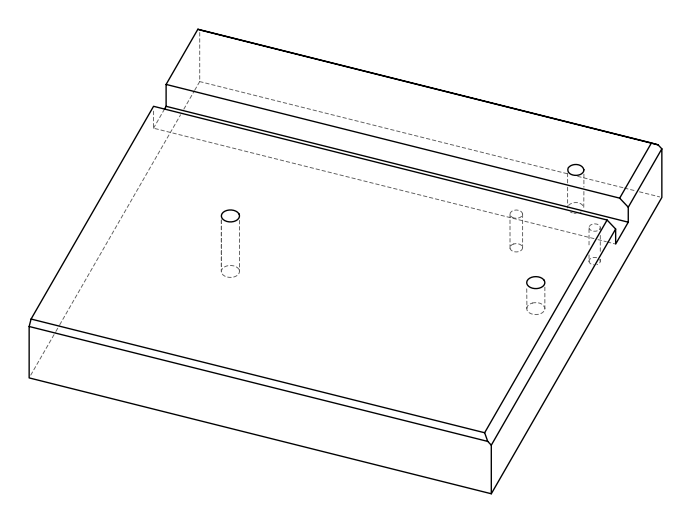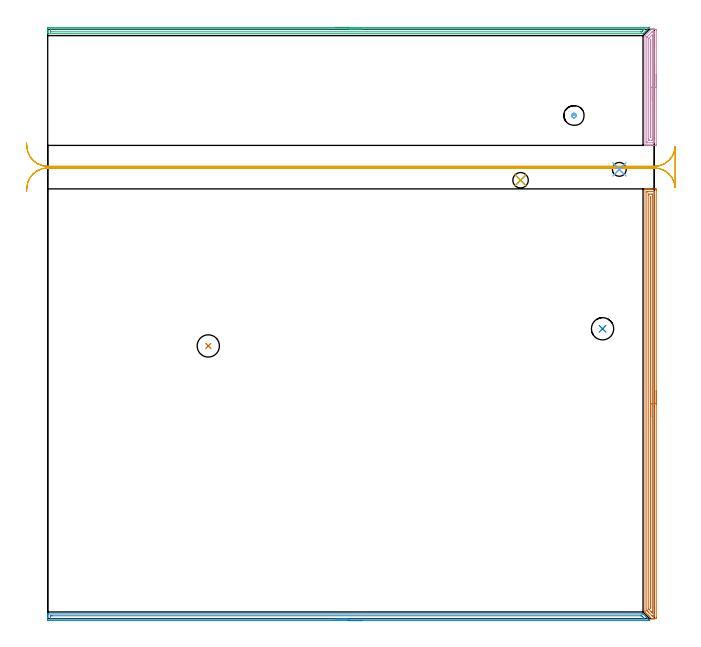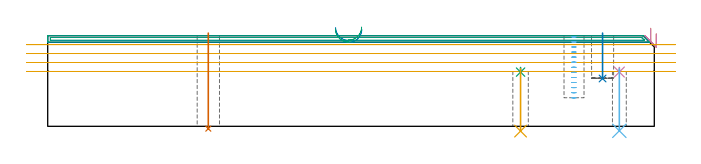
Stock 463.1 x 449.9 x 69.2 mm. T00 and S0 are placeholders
(PLAN: 12 operations, 6 tool changes, 38.8 min)
(1 AREA_MILL | FG_CHAMFER_SURFACE | UGT0205_001 | 10.6 min | 12324 mm3)
(2 AREA_MILL_1 | FG_CHAMFER_SURFACE_1 | UGT0205_001 | 7.5 min | 5934 mm3)
(3 AREA_MILL_2 | FG_CHAMFER_SURFACE_2 | UGT0205_001 | 7.49 min | 5322 mm3)
(4 AREA_MILL_3 | FG_CHAMFER_SURFACE_3 | UGT0205_001 | 2.94 min | 3402 mm3)
(5 MILL_RECTANGULAR_SLOT | SLOT_RECTANGULAR | UGT0201_004 | Follow Part, ap 8, ae 75% | 8.54 min | 419457 mm3)
(6 MILL_BLIND_HOLE_FROM_SOLID_MATERIAL | STEP1POCKET | NXT0201_011 | Spiral | 0.83 min | 8719 mm3)
(7 INDEXABLE_INSERT_DRILL_THROUGH_HOLE_FROM_SOLID | STEP1HOLE_2 | NXT0302_005 | 0.29 min | 15666 mm3)
(8 INDEXABLE_INSERT_DRILL_BLIND_HOLE_FROM_SOLID | STEP1POCKET_1 | NXT0302_005 | 0.14 min | 7345 mm3)
(9 SPOT_DRILL | STEP1HOLE | NXT0321_9005460120000 | 0.03 min | 17 mm3)
(10 SPOT_DRILL_1 | STEP1HOLE_1 | NXT0321_9005460120000 | 0.03 min | 22 mm3)
(11 DRILL_THROUGH_HOLE_INTO_CENTER | STEP1HOLE | NXT0301_089 | 0.2 min | 4589 mm3)
(12 DRILL_THROUGH_HOLE_INTO_CENTER_1 | STEP1HOLE_1 | NXT0301_077 | 0.2 min | 3633 mm3)
(TOOL UGT0205_001 | Chamfer Mill 20 x 3 x 45 deg. | D20 FL50 Z2)
(TOOL UGT0201_004 | End Mill 32 mm | D32 FL53 Z6)
(TOOL NXT0201_011 | ENDMILL 12mm [2P460-1200-NA 1630] | D12 FL38 Z6)
(TOOL NXT0302_005 | Index. Insert Drill 17mm [880-D1700L20-05] | D17 PA176 FL85 Z2)
(TOOL NXT0321_9005460120000 | NC Spot Drill, 142deg, 12mm, Carbide, Uncoated | D12 PA142 FL30 Z2)
(TOOL NXT0301_089 | Carbide Drill 11.8mm [860.1-1180-035A1-MM 2214] | D11.8 PA140 FL55 Z2)
(TOOL NXT0301_077 | Carbide Drill 10.6mm [860.1-1060-053A1-MM 2214] | D10.6 PA140 FL71 Z2)
(OP 1 AREA_MILL)
G17 G21 G94 G90
T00 M6
G54
G17 G0 G90 X464.6 Y174.05 S1061 M3
G43 Z79.2 H0
Z70.6
G94 G1 Y174.012 Z69.729 F250.
Y173.898 Z68.864
Y173.709 Z68.012
Y173.447 Z67.18
Y173.113 Z66.374
Y172.71 Z65.6
Y172.242 Z64.864
Y171.71 Z64.172
Y171.121 Z63.529
Y170.478 Z62.94
Y169.786 Z62.409
Y169.05 Z61.94
Y168.276 Z61.537
Y167.47 Z61.203
Y166.638 Z60.941
Y165.787 Z60.752
Y164.922 Z60.638
Y164.05 Z60.6
Y1.138
X464.599 Y0.614 Z60.601
X464.596 Y0.249 Z60.602
X464.591 Y0.01 Z60.603
X464.238 Y0. Z60.956
X463.691 Z61.505
X463.363 Z61.833
X462.816 Z62.38
X462.488 Z62.707
X461.83 Z63.37
X461.449 Z63.75
X461.093 Y0.008 Z64.106
X459.592 Y1.507 Z65.606
X459.425 Y1.673 Z65.77
X459.265 Y1.834 Z65.933
X459.145 Y1.954 Z66.053
X458.987 Y2.11 Z66.208
X458.836 Y2.263 Z66.362
X458.698 Y2.401 Z66.499
X458.55 Y2.548 Z66.646
X458.407 Y2.692 Z66.79
X458.252 Y2.847 Z66.946
X458.112 Y2.986 Z67.084
X456.362 Y4.737 Z68.835
X456.024 Y5.08 Z69.176
X456.007 Y5.099 Z69.193
X456. Y5.973 Z69.2
Y327.932
X456.002 Y328.09 Z69.188
X456.135 Y328.1 Z69.057
X456.272 Z68.927
X456.579 Z68.62
X457.237 Z67.957
X458.441 Z66.756
X458.987 Z66.207
X463.965 Z61.233
X464.238 Y328.096 Z60.96
X464.593 Y328.09 Z60.605
X464.596 Y327.851 Z60.602
X464.599 Y327.486 Z60.601
X464.6 Y327.116 Z60.6
Y164.05
X463.186 Z62.014
X463.185 Y2.582 Z62.015
X463.184 Y2.401 Z62.016
X463.18 Y2.045 Z62.02
X463.178 Y2.01 Z62.022
X463.115 Y2.006 Z62.085
X463.011 Y2.002 Z62.189
X462.88 Y2. Z62.32
X462.488 Z62.712
X462.004 Y2.001 Z63.196
X461.613 Y2.008 Z63.587
X461.559 Y2.01 Z63.641
X461.502 Y2.06 Z63.698
X461.385 Y2.171 Z63.815
X461.15 Y2.401 Z64.05
X458.47 Y5.08 Z66.73
X458.112 Y5.44 Z67.088
X457.588 Y5.973 Z67.612
X457.421 Y6.156 Z67.779
X457.419 Y6.329 Z67.781
X457.415 Y6.684 Z67.785
Y325.518
X457.416 Y325.699 Z67.784
X457.42 Y326.055 Z67.78
X457.421 Y326.09 Z67.779
X457.485 Y326.094 Z67.715
X457.589 Y326.098 Z67.611
X457.72 Y326.1 Z67.48
X462.971 Y326.099 Z62.229
X463.13 Y326.094 Z62.07
X463.159 Y326.09 Z62.041
X463.179 Y326.083 Z62.021
X463.18 Y326.048 Z62.02
X463.184 Y325.882 Z62.016
X463.185 Y325.699 Z62.015
X463.186 Y324.987 Z62.014
Y164.05
X461.771 Z63.429
Y4.918
X461.77 Y4.755 Z63.43
X461.765 Y4.431 Z63.435
X461.762 Y4.249 Z63.438
X461.712 Y4.295 Z63.488
X461.613 Y4.39 Z63.587
X460.919 Y5.08 Z64.281
X460.737 Y5.262 Z64.463
X459.133 Y6.866 Z66.067
X458.987 Y7.013 Z66.213
X458.898 Y7.108 Z66.302
X458.854 Y7.157 Z66.346
X458.835 Y7.184 Z66.365
X458.834 Y7.273 Z66.366
X458.83 Y7.597 Z66.37
X458.829 Y7.759 Z66.371
X458.828 Y7.921 Z66.372
X458.829 Y323.182 Z66.371
X458.831 Y323.913 Z66.369
X458.833 Y324.071 Z66.367
X458.835 Y324.089 Z66.365
X458.851 Y324.092 Z66.349
X458.896 Y324.097 Z66.304
X458.987 Y324.099 Z66.213
X460.737 Y324.1 Z64.463
X461.433 Y324.096 Z63.767
X461.613 Y324.09 Z63.587
X461.765 Y324.066 Z63.435
X461.768 Y323.913 Z63.432
X461.77 Y323.753 Z63.43
X461.771 Y323.02 Z63.429
Y322.858
Y164.05
X460.357 Z64.843
Y8.652
X460.355 Y8.264 Z64.845
X460.352 Y8.152 Z64.848
X460.349 Y8.112 Z64.851
X460.302 Y8.153 Z64.898
X460.274 Y8.181 Z64.926
X460.25 Y8.211 Z64.95
X460.247 Y8.26 Z64.953
X460.243 Y8.652 Z64.957
Y8.769
Y321.739
X460.244 Y321.797 Z64.956
X460.247 Y321.914 Z64.953
X460.255 Y322.09 Z64.945
X460.3 Y322.092 Z64.9
X460.345 Y322.09 Z64.855
X460.352 Y321.914 Z64.848
X460.356 Y321.797 Z64.844
X460.357 Y321.739 Z64.843
Y164.05
Y163.178 Z64.881
Y162.314 Z64.995
Y161.462 Z65.183
Y160.63 Z65.446
Y159.824 Z65.78
Y159.05 Z66.182
Y158.314 Z66.651
Y157.622 Z67.182
Y156.979 Z67.772
Y156.39 Z68.415
Y155.859 Z69.107
Y155.39 Z69.843
Y154.987 Z70.617
Y154.653 Z71.423
Y154.391 Z72.255
Y154.202 Z73.106
Y154.088 Z73.971
Y154.05 Z74.843
G0 Z79.2
M5
M2
(OP 2 AREA_MILL_1)
G17 G21 G94 G90
T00 M6
G54
G17 G0 G90 X239.8 Y-1.5 S1061 M3
G43 Z79.2 H0
Z74.1
G94 G1 X239.762 Z73.228 F250.
X239.648 Z72.363
X239.459 Z71.512
X239.197 Z70.68
X238.863 Z69.874
X238.46 Z69.1
X237.992 Z68.364
X237.46 Z67.672
X236.871 Z67.029
X236.228 Z66.44
X235.536 Z65.908
X234.8 Z65.44
X234.026 Z65.037
X233.22 Z64.703
X232.388 Z64.441
X231.536 Z64.252
X230.672 Z64.138
X229.8 Z64.1
X0.62
X0.254 Y-1.496 Z64.102
X0.01 Y-1.492 Z64.104
X0. Y-1.138 Z64.458
Y0.612 Z66.207
Y1.148 Z66.745
Y1.488 Z67.084
Y2.023 Z67.619
Y2.363 Z67.957
Y3.319 Z68.919
X0.003 Y3.462 Z69.054
X0.01 Y3.598 Z69.189
X0.173 Y3.6 Z69.2
X453.619
X454.5 Y3.593 Z69.193
X454.513 Y3.584 Z69.184
X454.863 Y3.238 Z68.835
X456.915 Y1.186 Z66.784
X457.052 Y1.05 Z66.646
X457.193 Y0.908 Z66.506
X457.344 Y0.757 Z66.355
X457.49 Y0.612 Z66.208
X457.64 Y0.461 Z66.059
X457.772 Y0.329 Z65.926
X457.928 Y0.175 Z65.77
X458.431 Y-0.331 Z65.269
X458.682 Y-0.581 Z65.017
X458.802 Y-0.7 Z64.896
X459.363 Y-1.263 Z64.337
X459.463 Y-1.362 Z64.236
X459.576 Y-1.479 Z64.119
X459.583 Y-1.495 Z64.103
X459.576 Y-1.499 Z64.099
X229.8 Y-1.5 Z64.1
Y-0.086 Z65.514
X2.407 Y-0.085 Z65.515
X2.225 Y-0.084 Z65.516
X2.055 Y-0.081 Z65.519
X2.019 Y-0.079 Z65.521
X2.01 Y-0.06 Z65.54
X2.007 Y-0.029 Z65.571
X2.001 Y0.135 Z65.735
Y1.885 Z67.485
X2.004 Y2.019 Z67.619
X2.01 Y2.125 Z67.725
X2.015 Y2.179 Z67.779
X2.051 Y2.18 Z67.78
X2.407 Y2.184 Z67.784
X2.588 Y2.185 Z67.785
X3.3 Y2.186 Z67.786
X452.907 Y2.185 Z67.785
X453.262 Y2.181 Z67.781
X453.436 Y2.179 Z67.779
X453.619 Y2.02 Z67.62
X454.16 Y1.488 Z67.088
X454.513 Y1.137 Z66.737
X455.037 Y0.612 Z66.212
X455.406 Y0.242 Z65.842
X455.665 Y-0.027 Z65.573
X455.712 Y-0.079 Z65.521
X455.621 Y-0.081 Z65.519
X455.406 Y-0.084 Z65.516
X455.225 Y-0.085 Z65.515
X454.513 Y-0.086 Z65.514
X229.8
X228.928 Z65.552
X228.064 Z65.666
X227.212 Z65.855
X226.38 Z66.117
X225.574 Z66.451
X224.8 Z66.854
X224.064 Z67.323
X223.372 Z67.854
X222.729 Z68.443
X222.14 Z69.086
X221.608 Z69.778
X221.14 Z70.514
X220.737 Z71.288
X220.403 Z72.094
X220.141 Z72.926
X219.952 Z73.778
X219.838 Z74.643
X219.8 Z75.514
G0 Z79.2
M5
M2
(OP 3 AREA_MILL_2)
G17 G21 G94 G90
T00 M6
G54
G17 G0 G90 X219.65 Y451.4 S1061 M3
G43 Z79.2 H0
Z74.4
G94 G1 X219.688 Z73.528 F250.
X219.802 Z72.663
X219.991 Z71.812
X220.253 Z70.98
X220.587 Z70.174
X220.99 Z69.4
X221.459 Z68.664
X221.99 Z67.972
X222.579 Z67.329
X223.222 Z66.74
X223.914 Z66.208
X224.65 Z65.74
X225.424 Z65.337
X226.23 Z65.003
X227.062 Z64.741
X227.914 Z64.552
X228.779 Z64.438
X229.65 Z64.4
X459.209
X459.283 Y451.396 Z64.402
X459.285 Y451.394 Z64.404
X459.283 Y451.382 Z64.416
X456.9 Y448.999 Z66.801
X454.625 Y446.727 Z69.073
X454.495 Y446.604 Z69.19
X454.224 Y446.6 Z69.2
X0.166
X0.01 Y446.603 Z69.188
X0.007 Y446.66 Z69.132
X0. Y447.056 Z68.744
Y447.444 Z68.356
Y448.107 Z67.688
Y449.332 Z66.465
Y449.893 Z65.901
Y450.505 Z65.29
X0.002 Y450.786 Z65.009
X0.007 Y451.391 Z64.405
X0.612 Y451.4 Z64.4
X229.65
Y449.986 Z65.814
X455.116 Y449.985 Z65.815
X455.209 Y449.984 Z65.816
X455.393 Y449.979 Z65.821
X455.417 Y449.976 Z65.824
X455.407 Y449.963 Z65.837
X455.38 Y449.932 Z65.868
X455.343 Y449.893 Z65.907
X455.23 Y449.779 Z66.021
X454.223 Y448.773 Z67.027
X453.89 Y448.441 Z67.359
X453.551 Y448.107 Z67.693
X453.475 Y448.036 Z67.764
X453.45 Y448.021 Z67.779
X453.419 Y448.018 Z67.782
X453.33 Y448.016 Z67.784
X452.53 Y448.014 Z67.786
X2.398 Y448.015 Z67.785
X2.305
X2.12 Y448.019 Z67.781
X2.009 Y448.022 Z67.778
X2.006 Y448.051 Z67.749
X2.004 Y448.107 Z67.693
X2. Y448.505 Z67.295
X2.001 Y449.893 Z65.907
X2.002 Y449.943 Z65.857
X2.006 Y449.967 Z65.833
X2.008 Y449.975 Z65.825
X2.029 Y449.979 Z65.821
X2.213 Y449.984 Z65.816
X2.306 Y449.985 Z65.815
X229.65 Y449.986 Z65.814
X230.522 Z65.852
X231.387 Z65.966
X232.238 Z66.155
X233.07 Z66.417
X233.876 Z66.751
X234.65 Z67.154
X235.386 Z67.623
X236.078 Z68.154
X236.721 Z68.743
X237.311 Z69.386
X237.842 Z70.078
X238.31 Z70.814
X238.713 Z71.588
X239.047 Z72.394
X239.309 Z73.226
X239.498 Z74.078
X239.612 Z74.943
X239.65 Z75.814
G0 Z79.2
M5
M2
(OP 4 AREA_MILL_3)
G17 G21 G94 G90
T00 M6
G54
G17 G0 G90 X464.6 Y415.6 S1061 M3
G43 Z79.2 H0
Z70.6
G94 G1 Y415.562 Z69.728 F250.
Y415.448 Z68.864
Y415.259 Z68.012
Y414.997 Z67.18
Y414.663 Z66.374
Y414.26 Z65.6
Y413.792 Z64.864
Y413.26 Z64.172
Y412.671 Z63.529
Y412.028 Z62.94
Y411.336 Z62.409
Y410.6 Z61.94
Y409.826 Z61.537
Y409.02 Z61.203
Y408.188 Z60.941
Y407.336 Z60.752
Y406.472 Z60.638
Y405.6 Z60.6
Y361.898
X464.597 Y361.531 Z60.601
X464.592 Y361.31 Z60.605
X464.238 Y361.3 Z60.959
X459.862 Z65.332
X459.285 Z65.912
X458.987 Z66.209
X457.237 Z67.957
X456.642 Z68.557
X456.362 Z68.837
X456.246 Z68.953
X456.123 Z69.069
X456.114 Z69.078
X456.002 Y361.31 Z69.188
X456. Y361.452 Z69.2
Y444.843
X456.004 Y445.095 Z69.19
X456.166 Y445.266 Z69.034
X460.648 Y449.748 Z64.55
X460.738 Y449.837 Z64.46
X460.794 Y449.89 Z64.402
X460.974 Y449.899 Z64.223
X461.333 Y449.9 Z63.867
X461.893 Z63.307
X462.488 Z62.708
X463.66 Z61.537
X464.238 Y449.896 Z60.956
X464.591 Y449.89 Z60.603
X464.597 Y449.668 Z60.6
X464.6 Y449.303
Y405.6
X463.186 Z62.014
Y364.573
X463.185 Y363.863 Z62.015
X463.183 Y363.681 Z62.017
X463.179 Y363.335 Z62.021
X462.853 Y363.309 Z62.347
X462.488 Y363.304 Z62.712
X461.986 Y363.3 Z63.214
X457.611 Y363.301 Z67.589
X457.468 Y363.304 Z67.732
X457.442 Y363.306 Z67.758
X457.421 Y363.311 Z67.779
X457.42 Y363.342 Z67.78
X457.416 Y363.499 Z67.784
X457.415 Y363.681 Z67.785
X457.414 Y364.393 Z67.786
X457.415 Y443.77 Z67.785
X457.416 Y443.951 Z67.784
X457.419 Y444.039 Z67.781
X457.421 Y444.057 Z67.779
X457.434 Y444.076 Z67.766
X457.467 Y444.113 Z67.733
X457.575 Y444.225 Z67.625
X457.71 Y444.361 Z67.49
X460.869 Y447.519 Z64.331
X461.25 Y447.888 Z63.95
X461.613 Y447.893 Z63.587
X462.115 Y447.899 Z63.085
X462.488 Y447.9 Z62.712
X462.989 Y447.899 Z62.211
X463.132 Y447.896 Z62.068
X463.158 Y447.894 Z62.042
X463.179 Y447.889 Z62.021
X463.18 Y447.858 Z62.02
X463.184 Y447.701 Z62.016
X463.185 Y447.519 Z62.015
X463.186 Y446.807 Z62.014
Y405.6
X461.772 Z63.428
X461.771 Y366.195 Z63.429
X461.766 Y365.465 Z63.434
X461.764 Y365.31 Z63.436
X461.613 Y365.308 Z63.587
X460.899 Y365.3 Z64.301
X459.148 Y365.301 Z66.052
X458.987 Y365.306 Z66.213
X458.835 Y365.313 Z66.365
X458.832 Y365.465 Z66.368
X458.83 Y365.626 Z66.37
X458.828 Y366.357 Z66.372
X458.829 Y442.694 Z66.371
X458.83 Y442.877 Z66.37
X458.832 Y442.968 Z66.368
X458.835 Y443.009 Z66.365
X458.868 Y443.059 Z66.332
X458.925 Y443.123 Z66.275
X458.987 Y443.188 Z66.213
X461.574 Y445.774 Z63.626
X461.613 Y445.811 Z63.587
X461.653 Y445.845 Z63.547
X461.711 Y445.89 Z63.489
X461.765 Y445.887 Z63.435
X461.768 Y445.735 Z63.432
X461.77 Y445.574 Z63.43
X461.772 Y444.843 Z63.428
Y405.6
X460.357 Z64.843
Y367.637
X460.356 Y367.578 Z64.844
X460.351 Y367.462 Z64.849
X460.342 Y367.31 Z64.858
X460.3 Y367.308 Z64.9
X460.258 Y367.31 Z64.942
X460.249 Y367.462 Z64.951
X460.244 Y367.578 Z64.956
X460.243 Y367.636 Z64.957
Y367.753
Y441.78
X460.244 Y441.838 Z64.956
X460.25 Y441.954 Z64.95
X460.255 Y441.995 Z64.945
X460.267 Y442.011 Z64.933
X460.302 Y442.047 Z64.898
X460.34 Y442.081 Z64.86
X460.35 Y441.955 Z64.85
X460.356 Y441.838 Z64.844
X460.357 Y441.78 Z64.843
Y441.663
Y405.6
Y404.728 Z64.881
Y403.864 Z64.995
Y403.012 Z65.183
Y402.18 Z65.446
Y401.374 Z65.78
Y400.6 Z66.182
Y399.864 Z66.651
Y399.172 Z67.182
Y398.529 Z67.772
Y397.94 Z68.415
Y397.408 Z69.107
Y396.94 Z69.843
Y396.537 Z70.616
Y396.203 Z71.422
Y395.941 Z72.254
Y395.752 Z73.106
Y395.638 Z73.971
Y395.6 Z74.843
G0 Z79.2
M5
M2
(OP 5 MILL_RECTANGULAR_SLOT)
G17 G21 G94 G90
T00 M6
G54
G17 G0 G90 X-16.154 Y326.085 S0 M3
G43 Z79.2 H0
Z62.375
G94 G1 X-15.97 Y329.079 F250.
G2 X0. Y344.1 R16. F500.
G1 X463.1
G2 X479.017 Y329.725 R16.
G1 X479.047 Y329.723
G3 X479.1 Y331.022 R16.
G1 Y358.335
G3 X479.045 Y359.658 R16.
G1 X479.015 Y359.656
G2 X463.1 Y345.3 R16.
G1 X0.
G2 X-15.97 Y360.321 R16.
G1 X-16.154 Y363.315 F250.
G0 Y326.085 Z55.55
G1 X-15.97 Y329.079
G2 X0. Y344.1 R16. F500.
G1 X463.1
G2 X479.07 Y329.08 R16.
G1 X479.1
Y360.32
X479.07
G2 X463.1 Y345.3 R16.
G1 X0.
G2 X-15.97 Y360.321 R16.
G1 X-16.154 Y363.315 F250.
G0 Y326.085 Z48.725
G1 X-15.97 Y329.079
G2 X0. Y344.1 R16. F500.
G1 X463.1
G2 X479.07 Y329.08 R16.
G1 X479.1
Y360.32
X479.07
G2 X463.1 Y345.3 R16.
G1 X0.
G2 X-15.97 Y360.321 R16.
G1 X-16.154 Y363.315 F250.
G0 Y326.085 Z41.9
G1 X-15.97 Y329.079
G2 X0. Y344.1 R16. F500.
G1 X463.1
G2 X479.07 Y329.08 R16.
G1 X479.1
Y360.32
X479.07
G2 X463.1 Y345.3 R16.
G1 X0.
G2 X-15.97 Y360.321 R16.
G1 X-16.154 Y363.315 F250.
G0 Z79.2
M5
M2
(OP 6 MILL_BLIND_HOLE_FROM_SOLID_MATERIAL)
G17 G21 G94 G90
T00 M6
G54
G17 G0 G90 X401.8 Y384.1 S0 M3
G43 Z79.2 H1
Z68.323
G94 G3 X402.56 Y384.99 R0.77 F250.
X401.542 Y385.73 R0.89
X400.17 Y383.842 R1.65
X401.542 Y385.73 R-1.65
X400.856 Y384.786 R0.825
X401.8 Y384.1 R0.825
G0 Z64.446
G3 X402.56 Y384.99 R0.77
X401.542 Y385.73 R0.89
X400.17 Y383.842 R1.65
X401.542 Y385.73 R-1.65
X400.856 Y384.786 R0.825
X401.8 Y384.1 R0.825
G0 Z60.569
G3 X402.56 Y384.99 R0.77
X401.542 Y385.73 R0.89
X400.17 Y383.842 R1.65
X401.542 Y385.73 R-1.65
X400.856 Y384.786 R0.825
X401.8 Y384.1 R0.825
G0 Z56.692
G3 X402.56 Y384.99 R0.77
X401.542 Y385.73 R0.89
X400.17 Y383.842 R1.65
X401.542 Y385.73 R-1.65
X400.856 Y384.786 R0.825
X401.8 Y384.1 R0.825
G0 Z52.815
G3 X402.56 Y384.99 R0.77
X401.542 Y385.73 R0.89
X400.17 Y383.842 R1.65
X401.542 Y385.73 R-1.65
X400.856 Y384.786 R0.825
X401.8 Y384.1 R0.825
G0 Z48.938
G3 X402.56 Y384.99 R0.77
X401.542 Y385.73 R0.89
X400.17 Y383.842 R1.65
X401.542 Y385.73 R-1.65
X400.856 Y384.786 R0.825
X401.8 Y384.1 R0.825
G0 Z45.062
G3 X402.56 Y384.99 R0.77
X401.542 Y385.73 R0.89
X400.17 Y383.842 R1.65
X401.542 Y385.73 R-1.65
X400.856 Y384.786 R0.825
X401.8 Y384.1 R0.825
G0 Z41.185
G3 X402.56 Y384.99 R0.77
X401.542 Y385.73 R0.89
X400.17 Y383.842 R1.65
X401.542 Y385.73 R-1.65
X400.856 Y384.786 R0.825
X401.8 Y384.1 R0.825
G0 Z37.308
G3 X402.56 Y384.99 R0.77
X401.542 Y385.73 R0.89
X400.17 Y383.842 R1.65
X401.542 Y385.73 R-1.65
X400.856 Y384.786 R0.825
X401.8 Y384.1 R0.825
G0 Z33.431
G3 X402.56 Y384.99 R0.77
X401.542 Y385.73 R0.89
X400.17 Y383.842 R1.65
X401.542 Y385.73 R-1.65
X400.856 Y384.786 R0.825
X401.8 Y384.1 R0.825
G0 Z29.554
G3 X402.56 Y384.99 R0.77
X401.542 Y385.73 R0.89
X400.17 Y383.842 R1.65
X401.542 Y385.73 R-1.65
X400.856 Y384.786 R0.825
X401.8 Y384.1 R0.825
G0 Z25.677
G3 X402.56 Y384.99 R0.77
X401.542 Y385.73 R0.89
X400.17 Y383.842 R1.65
X401.542 Y385.73 R-1.65
X400.856 Y384.786 R0.825
X401.8 Y384.1 R0.825
G0 Z21.8
G3 X402.56 Y384.99 R0.77
X401.542 Y385.73 R0.89
X400.17 Y383.842 R1.65
X401.542 Y385.73 R-1.65
X400.856 Y384.786 R0.825
X401.8 Y384.1 R0.825
G0 Z79.2
M5
M2
(OP 7 INDEXABLE_INSERT_DRILL_THROUGH_HOLE_FROM_SOLID)
G17 G21 G94 G90
T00 M6
G54
G17 G0 G90 X122.6 Y208.2 S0 M3
G43 Z79.2 H1
G94 G81 G98 Z-1.797 F250. R71.2
G80
M5
M2
(OP 8 INDEXABLE_INSERT_DRILL_BLIND_HOLE_FROM_SOLID)
G17 G21 G94 G90
T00 M6
G54
G17 G0 G90 X423.6 Y221.3 S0 M3
G43 Z79.2 H1
G94 G81 G98 Z36.5 F250. R71.2
G80
M5
M2
(OP 9 SPOT_DRILL)
G17 G21 G94 G90
T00 M6
G54
G17 G0 G90 X361. Y334.7 S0 M3
G43 Z79.2 H0
G94 G81 G98 Z41.388 F250. R44.9
G80
M5
M2
(OP 10 SPOT_DRILL_1)
G17 G21 G94 G90
T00 M6
G54
G17 G0 G90 X436.4 Y343. S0 M3
G43 Z79.2 H0
G94 G81 G98 Z41.444 F250. R44.9
G80
M5
M2
(OP 11 DRILL_THROUGH_HOLE_INTO_CENTER)
G17 G21 G94 G90
T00 M6
G54
G17 G0 G90 X361. Y334.7 S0 M3
G43 Z79.2 H1
G94 G73 G98 Z-3.647 F250. Q11.387 R43.9
G80
M5
M2
(OP 12 DRILL_THROUGH_HOLE_INTO_CENTER_1)
G17 G21 G94 G90
T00 M6
G54
G17 G0 G90 X436.4 Y343. S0 M3
G43 Z79.2 H1
G94 G73 G98 Z-3.429 F250. Q9.066 R43.9
G80
M5
M2
